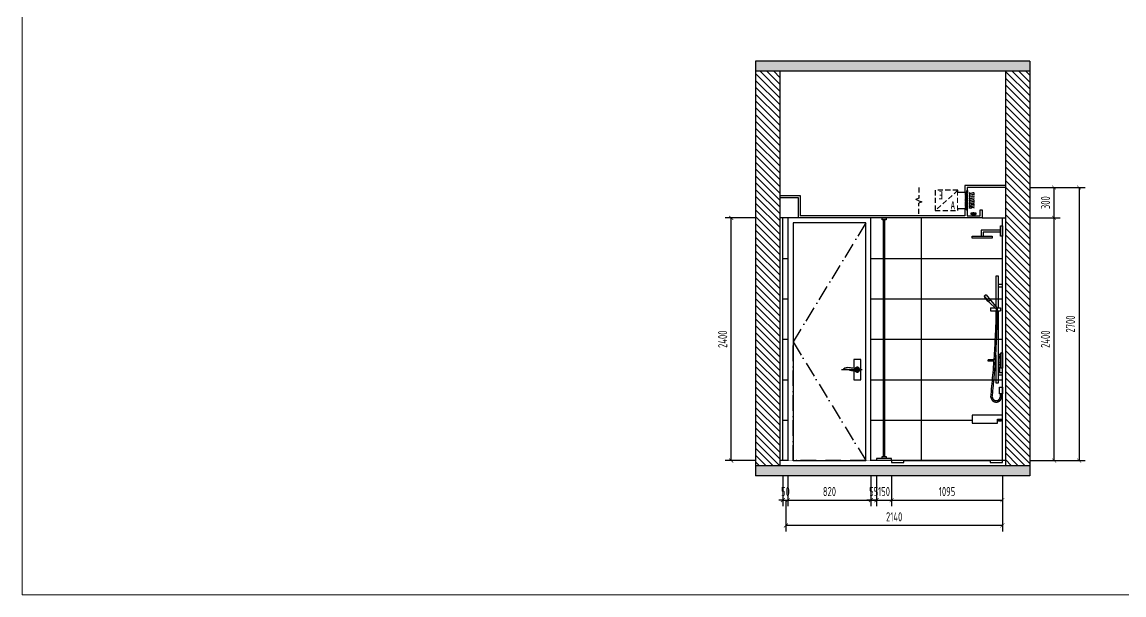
# Model space of a CAD drawing. Header units: millimetres. Extents: x 84706 to 155398, y -6776 to 36429.
# Drawn here: x 117587 to 128482, y 15071 to 20736 of the extents above; entities that cross this region are included whole.
import ezdxf

# ---------------------------------------------------------------- set-up
doc = ezdxf.new("R2010")
doc.units = ezdxf.units.MM
doc.set_wipeout_variables(frame=1)
for name, pattern in [('DASH', [8.89, 6.35, -2.54]), ('DASHED2', [0.375, 0.25, -0.125]), ('门开启线', [246.186284, 154.07819, -35.789775, 5.864009, -50.45431])]:
    doc.linetypes.add(name, pattern=pattern)
doc.layers.get('Defpoints').update_dxf_attribs({"color": 250})
for name, color, linetype in [('D-detail', 5, 'Continuous'), ('DOOR', 60, 'Continuous'), ('DT', 2, 'Continuous'), ('EE1-【立面造型线（近看）】Elevation modelling line', 144, 'Continuous'), ('EE5-【立面楼板、墙体】Eloorslab_wall', 150, 'Continuous'), ('EE7-【立面填充】Hatch', 250, 'Continuous'), ('EE8-【立面完成线】Finish', 20, 'Continuous'), ('EL', 3, 'Continuous'), ('EL-FURN', 30, 'Continuous'), ('EL-立面看线', 30, 'Continuous'), ('EL-立面看线(稍粗）', 1, 'Continuous'), ('EL-立面细线', 142, 'Continuous'), ('EL-立面造型', 30, 'Continuous')]:
    doc.layers.add(name, color=color, linetype=linetype)
doc.layers.add('FC-Material【地坪分割线】', color=138, linetype='Continuous', lineweight=0)
doc.styles.add('MT-DIM', font='ARCHS.SHX', dxfattribs={"width": 0.8})
doc.styles.add('尺寸标注', font='ARCHS.SHX', dxfattribs={"width": 0.8})
doc.dimstyles.new('海龙1：25', dxfattribs={"dimscale": 25, "dimtxt": 2.25, "dimasz": 1, "dimexe": 1.5, "dimexo": 1, "dimgap": 1, "dimtad": 1, "dimdec": 0, "dimrnd": 5, "dimdsep": 46, "dimtxsty": '尺寸标注', "dimblk": 'ARCHTICK', "dimblk1": 'ARCHTICK', "dimblk2": 'ARCHTICK', "dimcen": 1, "dimclrd": 44, "dimclre": 44, "dimclrt": 2, "dimadec": 0, "dimazin": 0, "dimtfac": 1, "dimtdec": 0, "dimtix": 1, "dimtmove": 2, "dimatfit": 3, "dimldrblk": 'hl_arrow2', "dimfxl": 0, "dimarcsym": 0})

# ---------------------------------------------------------------- blocks, each defined once
blk = doc.blocks.new('*U1043')
at = {"layer": 'EE7-【立面填充】Hatch'}
h = blk.add_hatch(dxfattribs=at)
h.set_pattern_fill('YPSGT-钢筋混凝土', color=256, scale=200, pattern_type=2)
h.set_pattern_definition([(45, (61385.6, -63.16), (-28.284271, 28.284271), []), (50, (61385.6, -63.16), (143.45204, -12.55044), [15, -165]), (355, (61385.6, -63.16), (-27.75027, 150.43842), [12, -132]), (100.4514, (61397.55, -64.2), (115.70187, 137.8879), [12.74804, -140.22842]), (46.1842, (61385.6, -23.16), (213.44822, -33.1038), [22.5, -247.5]), (96.6356, (61403.39, -25.92), (186.93254, 194.82358), [19.12206, -210.3426]), (351.1842, (61385.6, -23.16), (186.9324, 194.82373), [18, -198]), (21, (61405.6, -33.16), (119.38141, -80.52379), [15, -165]), (326, (61405.6, -33.16), (48.66306, 145.03), [12, -132]), (71.4514, (61415.55, -39.87), (168.04452, 64.5061), [12.74804, -140.22842]), (37.5, (61385.6, -63.16), (2.431971, 66.57877), [0, -130.4, 0, -134, 0, -132.5]), (7.5, (61385.6, -63.16), (52.613907, 78.882342), [0, -76.4, 0, -127.4, 0, -50.5]), (327.5, (61341, -63.16), (106.764487, -4.510974), [0, -50, 0, -156, 0, -207]), (317.5, (61321, -63.16), (116.637234, 20.020996), [0, -65, 0, -103.6, 0, -147])])
h.paths.add_polyline_path([(152643, -86529), (149933, -86529), (149933, -86629), (152643, -86629)])
h.paths.add_polyline_path([(152643, -82629), (152643, -82529), (149933, -82529), (149933, -82629)])
h = blk.add_hatch(dxfattribs=at)
h.set_pattern_fill('ANSI31', color=256, scale=15)
h.set_pattern_definition([(45, (154943.074, -85647.61), (-33.67596, 33.67596), [])])
h.paths.add_polyline_path([(152643, -86529), (152643, -82629), (152403, -82629), (152403, -86529)])
h.paths.add_polyline_path([(149933, -86529), (150173, -86529), (150173, -82629), (149933, -82629)])
at = {"layer": 'EE5-【立面楼板、墙体】Eloorslab_wall'}
for p, q in [((149933, -82529), (149933, -86629)), ((149933, -82529), (152643, -82529)), ((152643, -82529), (152643, -82629)), ((149933, -82629), (152643, -82629)), ((150173, -82629), (150173, -86529)), ((152403, -82629), (152403, -86529)), ((152643, -82629), (152643, -86529)), ((149933, -86529), (152643, -86529)), ((152643, -86529), (152643, -86629)), ((149933, -86629), (152643, -86629))]:
    blk.add_line(p, q, dxfattribs=at)
at = {"layer": 'EE8-【立面完成线】Finish'}
blk.add_line((150173, -86479), (152403, -86479), dxfattribs=at)
blk = doc.blocks.new('A$C636C47A0')
at = {"layer": 'EL-立面造型', "color": 1, "linetype": 'DASH', "ltscale": 300}
for p, q in [((-40, 755), (0, 755)), ((-40, 730), (0, 730)), ((-160, 650), (-180, 635)), ((-180, 635), (-138, 582)), ((-160, 650), (-118, 597)), ((-118, 597), (-138, 582)), ((-138, 582), (-58, 506)), ((-118, 597), (-49, 514)), ((-118, 522), (-118, 492)), ((-118, 522), (-74, 522)), ((-118, 492), (-18, 492)), ((-49, 514), (-58, 506)), ((-55, 522), (-18, 522)), ((-18, 522), (-18, 492)), ((-82, 5), (-140, 5)), ((-140, -5), (-140, 5)), ((-65, 5), (-68, 5)), ((-40, 25), (-24, 25)), ((-24, 25), (-40, 25)), ((-24, 25), (-40, 25)), ((-35, 60), (-35, 40)), ((-15, 60), (-35, 60)), ((-15, 40), (-35, 40)), ((-24, 25), (-24, -25)), ((-24, 19), (-15, 19)), ((-24, 19), (-15, 19)), ((-24, 19), (-15, 19)), ((-15, 75), (0, 75)), ((-15, -75), (-15, 75)), ((0, 75), (-10, 75)), ((0, 75), (-10, 75)), ((0, 75), (0, -75)), ((0, -10), (0, 10)), ((-83, -5), (-140, -5)), ((-65, -5), (-69, -5)), ((-24, -25), (-40, -25)), ((-24, -25), (-40, -25)), ((-24, -25), (-40, -25)), ((-40, -38), (-15, -38)), ((-40, -38), (-15, -38)), ((-40, -68), (-15, -68)), ((-30, -68), (-30, -117)), ((-15, -19), (-24, -19)), ((-24, -19), (-15, -19)), ((-24, -19), (-15, -19)), ((-22, -68), (-22, -38)), ((0, -75), (-15, -75)), ((0, -75), (-10, -75)), ((0, -75), (-10, -75)), ((-40, -117), (0, -117)), ((-40, -142), (0, -142)), ((-23, -330), (-23, -361)), ((-9, -330), (-9, -363))]:
    blk.add_line(p, q, dxfattribs=at)
for points in [[(-40, 522), (-40, 835), (-65, 835), (-65, 533)], [(-65, 54), (-65, -222), (-40, -222), (-40, 492)], [(-65, 492), (-65, 315)]]:
    blk.add_lwpolyline(points, dxfattribs=at)
blk.add_lwpolyline([(-30, -262), (0, -262), (0, -330), (-30, -330)], close=True, dxfattribs=at)
for centre, radius, start, end in [((-75, 675), 112, 200.7773, 236.0698), ((-11150, 785), 11095, 354.0643, 358.5632), ((-8759, 584), 8710, 353.7617, 359.5407), ((-61, -358), 53.1, 185.5526, 354.4474), ((-61, -358), 39.1, 187.6013, 354.4474)]:
    blk.add_arc(centre, radius, start, end, dxfattribs=at)
blk = doc.blocks.new('GGGWER')
at = {"layer": 'EL-立面造型', "color": 1, "linetype": 'DASH', "ltscale": 300}
for points in [[(-300, 0), (-100, 0), (-100, -20), (-300, -20)], [(-20, 100), (0, 100), (0, 0), (-20, 0)]]:
    blk.add_lwpolyline(points, close=True, dxfattribs=at)
for points in [[(-20, 60), (-210, 60), (-210, 0)], [(-20, 40), (-190, 40), (-190, 0)]]:
    blk.add_lwpolyline(points, dxfattribs=at)
blk = doc.blocks.new('A$C0F9871BB')
at = {"layer": 'DT', "color": 1}
for p, q in [((14.2, 13.5), (0, 13.5)), ((7.1, 0), (7.1, 27))]:
    blk.add_line(p, q, dxfattribs=at)
for points in [[(3.3, 23.4), (10.9, 23.4), (10.9, 3.7), (3.3, 3.7)], [(14.2, 18.4), (16.8, 18.4), (16.8, 8.7), (14.2, 8.7)]]:
    blk.add_lwpolyline(points, close=True, dxfattribs=at)
blk = doc.blocks.new('A$C0D1D0B44')
at = {"layer": 'EL-立面细线', "ltscale": 0.5}
blk.add_line((-157, 25), (50, 25), dxfattribs=at)
at = {"layer": 'EL-立面细线', "ltscale": 200}
blk.add_lwpolyline([(-35, 15), (-35, -76), (35, -76), (35, 124), (-35, 124), (-35, 36)], dxfattribs=at)
blk.add_lwpolyline([(-20, 15), (0, 15, 1), (0, 35), (-20, 35, -0.036098), (-68, 42, 0.121386), (-125, 40, 0.140776), (-136, 32, 0.830049), (-130, 25, -0.183636), (-91, 26, 0.088987)], format="xyb", close=True, dxfattribs=at)
for radius, start, end in [(25, 203.6888, 155.9213), (17.5, 214.0674, 146.4058)]:
    blk.add_arc((0, 25), radius, start, end, dxfattribs=at)
blk = doc.blocks.new('*U852')
blk.add_wipeout([(0, -50), (0, 770), (2400, 770), (2400, -50)])
at = {"layer": 'EL-立面看线'}
blk.add_lwpolyline([(0, -50), (2400, -50), (2400, 770), (0, 770)], dxfattribs=at)
blk.add_lwpolyline([(0, 0), (2350, 0), (2350, 720), (0, 720)], close=True, dxfattribs=at)
at = {"layer": 'EL-立面看线(稍粗）', "linetype": '门开启线'}
blk.add_line((2350, 0), (1175, 720), dxfattribs=at)
blk.add_lwpolyline([(1175, 720), (0, 0), (0, 0), (0, 720), (1175, 720)], dxfattribs=at)
at = {"rotation": 270}
blk.add_blockref('A$C0D1D0B44', (875, 85), dxfattribs=at)
blk = doc.blocks.new('_ArchTick')
at = {"color": 2, "linetype": 'ByBlock', "const_width": 0.15}
blk.add_lwpolyline([(-0.5, -0.5), (0.5, 0.5)], dxfattribs=at)
blk = doc.blocks.new('*D921')
at = {"layer": 'Defpoints', "color": 0, "transparency": 16777216}
for p in [(125110, 16400), (125160, 16400), (125160, 16009)]:
    blk.add_point(p, dxfattribs=at)
at = {"layer": 'EE1-【立面造型线（近看）】Elevation modelling line', "color": 44, "lineweight": -2, "transparency": 16777216}
for p, q in [((125110, 16249), (125110, 15949)), ((125160, 16249), (125160, 15949)), ((125110, 16009), (125070, 16009)), ((125110, 16009), (125160, 16009)), ((125160, 16009), (125200, 16009))]:
    blk.add_line(p, q, dxfattribs=at)
at = {"layer": 'EE1-【立面造型线（近看）】Elevation modelling line', "color": 44, "lineweight": -2, "transparency": 16777216, "xscale": 40, "yscale": 40, "zscale": 40}
blk.add_blockref('_ArchTick', (125110, 16009), dxfattribs=at)
at = {"layer": 'EE1-【立面造型线（近看）】Elevation modelling line', "color": 44, "lineweight": -2, "transparency": 16777216, "xscale": 40, "yscale": 40, "zscale": 40, "rotation": 180}
blk.add_blockref('_ArchTick', (125160, 16009), dxfattribs=at)
at = {"layer": 'EE1-【立面造型线（近看）】Elevation modelling line', "color": 2, "transparency": 16777216, "insert": (125135, 16094), "char_height": 90, "attachment_point": 5, "style": '尺寸标注'}
blk.add_mtext('50', dxfattribs=at)
blk = doc.blocks.new('hl_arrow2')
at = {"color": 2}
blk.add_line((-0.22, 0), (-1, 0), dxfattribs=at)
blk.add_lwpolyline([(-0.22, 0), (-0.86, -0.69), (-0.65, -0.86), (0, 0), (-0.65, 0.86), (-0.86, 0.69)], close=True, dxfattribs=at)
for points in [[(-0.86, 0.69), (-0.65, 0.86), (-0.22, 0), (0, 0)], [(-0.86, -0.69), (-0.65, -0.86), (-0.22, 0), (0, 0)]]:
    blk.add_solid(points, dxfattribs=at)
blk = doc.blocks.new('*D922')
at = {"layer": 'Defpoints', "color": 0, "transparency": 16777216}
for p in [(125160, 16400), (125980, 16400), (125980, 16009)]:
    blk.add_point(p, dxfattribs=at)
at = {"layer": 'EE1-【立面造型线（近看）】Elevation modelling line', "color": 44, "lineweight": -2, "transparency": 16777216}
for p, q in [((125160, 16249), (125160, 15949)), ((125980, 16249), (125980, 15949)), ((125160, 16009), (125980, 16009))]:
    blk.add_line(p, q, dxfattribs=at)
at = {"layer": 'EE1-【立面造型线（近看）】Elevation modelling line', "color": 44, "lineweight": -2, "transparency": 16777216, "xscale": 40, "yscale": 40, "zscale": 40, "rotation": 180}
blk.add_blockref('_ArchTick', (125160, 16009), dxfattribs=at)
at = {"layer": 'EE1-【立面造型线（近看）】Elevation modelling line', "color": 44, "lineweight": -2, "transparency": 16777216, "xscale": 40, "yscale": 40, "zscale": 40}
blk.add_blockref('_ArchTick', (125980, 16009), dxfattribs=at)
at = {"layer": 'EE1-【立面造型线（近看）】Elevation modelling line', "color": 2, "transparency": 16777216, "insert": (125570, 16094), "char_height": 90, "attachment_point": 5, "style": '尺寸标注'}
blk.add_mtext('820', dxfattribs=at)
blk = doc.blocks.new('*D923')
at = {"layer": 'Defpoints', "color": 0, "transparency": 16777216}
for p in [(125980, 16400), (126035, 16400), (126035, 16009)]:
    blk.add_point(p, dxfattribs=at)
at = {"layer": 'EE1-【立面造型线（近看）】Elevation modelling line', "color": 44, "lineweight": -2, "transparency": 16777216}
for p, q in [((125980, 16249), (125980, 15949)), ((126035, 16249), (126035, 15949)), ((125980, 16009), (125940, 16009)), ((125980, 16009), (126035, 16009)), ((126035, 16009), (126075, 16009))]:
    blk.add_line(p, q, dxfattribs=at)
at = {"layer": 'EE1-【立面造型线（近看）】Elevation modelling line', "color": 44, "lineweight": -2, "transparency": 16777216, "xscale": 40, "yscale": 40, "zscale": 40}
blk.add_blockref('_ArchTick', (125980, 16009), dxfattribs=at)
at = {"layer": 'EE1-【立面造型线（近看）】Elevation modelling line', "color": 44, "lineweight": -2, "transparency": 16777216, "xscale": 40, "yscale": 40, "zscale": 40, "rotation": 180}
blk.add_blockref('_ArchTick', (126035, 16009), dxfattribs=at)
at = {"layer": 'EE1-【立面造型线（近看）】Elevation modelling line', "color": 2, "transparency": 16777216, "insert": (126008, 16094), "char_height": 90, "attachment_point": 5, "style": '尺寸标注'}
blk.add_mtext('55', dxfattribs=at)
blk = doc.blocks.new('*D924')
at = {"layer": 'Defpoints', "color": 0, "transparency": 16777216}
for p in [(126035, 16400), (126185, 16400), (126185, 16009)]:
    blk.add_point(p, dxfattribs=at)
at = {"layer": 'EE1-【立面造型线（近看）】Elevation modelling line', "color": 44, "lineweight": -2, "transparency": 16777216}
for p, q in [((126035, 16249), (126035, 15949)), ((126185, 16249), (126185, 15949)), ((126035, 16009), (125995, 16009)), ((126035, 16009), (126185, 16009)), ((126185, 16009), (126225, 16009))]:
    blk.add_line(p, q, dxfattribs=at)
at = {"layer": 'EE1-【立面造型线（近看）】Elevation modelling line', "color": 44, "lineweight": -2, "transparency": 16777216, "xscale": 40, "yscale": 40, "zscale": 40}
blk.add_blockref('_ArchTick', (126035, 16009), dxfattribs=at)
at = {"layer": 'EE1-【立面造型线（近看）】Elevation modelling line', "color": 44, "lineweight": -2, "transparency": 16777216, "xscale": 40, "yscale": 40, "zscale": 40, "rotation": 180}
blk.add_blockref('_ArchTick', (126185, 16009), dxfattribs=at)
at = {"layer": 'EE1-【立面造型线（近看）】Elevation modelling line', "color": 2, "transparency": 16777216, "insert": (126110, 16094), "char_height": 90, "attachment_point": 5, "style": '尺寸标注'}
blk.add_mtext('150', dxfattribs=at)
blk = doc.blocks.new('*D925')
at = {"layer": 'Defpoints', "color": 0, "transparency": 16777216}
for p in [(126185, 16400), (127280, 16400), (127280, 16009)]:
    blk.add_point(p, dxfattribs=at)
at = {"layer": 'EE1-【立面造型线（近看）】Elevation modelling line', "color": 44, "lineweight": -2, "transparency": 16777216}
for p, q in [((126185, 16249), (126185, 15949)), ((127280, 16249), (127280, 15949)), ((126185, 16009), (127280, 16009))]:
    blk.add_line(p, q, dxfattribs=at)
at = {"layer": 'EE1-【立面造型线（近看）】Elevation modelling line', "color": 44, "lineweight": -2, "transparency": 16777216, "xscale": 40, "yscale": 40, "zscale": 40, "rotation": 180}
blk.add_blockref('_ArchTick', (126185, 16009), dxfattribs=at)
at = {"layer": 'EE1-【立面造型线（近看）】Elevation modelling line', "color": 44, "lineweight": -2, "transparency": 16777216, "xscale": 40, "yscale": 40, "zscale": 40}
blk.add_blockref('_ArchTick', (127280, 16009), dxfattribs=at)
at = {"layer": 'EE1-【立面造型线（近看）】Elevation modelling line', "color": 2, "transparency": 16777216, "insert": (126733, 16094), "char_height": 90, "attachment_point": 5, "style": '尺寸标注'}
blk.add_mtext('1095', dxfattribs=at)
blk = doc.blocks.new('*D942')
at = {"layer": 'Defpoints', "color": 0, "transparency": 16777216}
for p in [(125140, 16400), (127280, 16400), (125140, 15759)]:
    blk.add_point(p, dxfattribs=at)
at = {"layer": 'EE1-【立面造型线（近看）】Elevation modelling line', "color": 44, "lineweight": -2, "transparency": 16777216}
for p, q in [((125140, 15999), (125140, 15699)), ((127280, 15999), (127280, 15699)), ((127280, 15759), (125140, 15759))]:
    blk.add_line(p, q, dxfattribs=at)
at = {"layer": 'EE1-【立面造型线（近看）】Elevation modelling line', "color": 44, "lineweight": -2, "transparency": 16777216, "xscale": 40, "yscale": 40, "zscale": 40, "rotation": 180}
blk.add_blockref('_ArchTick', (125140, 15759), dxfattribs=at)
at = {"layer": 'EE1-【立面造型线（近看）】Elevation modelling line', "color": 44, "lineweight": -2, "transparency": 16777216, "xscale": 40, "yscale": 40, "zscale": 40}
blk.add_blockref('_ArchTick', (127280, 15759), dxfattribs=at)
at = {"layer": 'EE1-【立面造型线（近看）】Elevation modelling line', "color": 2, "transparency": 16777216, "insert": (126210, 15844), "char_height": 90, "attachment_point": 5, "style": '尺寸标注'}
blk.add_mtext('2140', dxfattribs=at)
blk = doc.blocks.new('*D944')
at = {"layer": 'Defpoints', "color": 0, "transparency": 16777216}
for p in [(124599, 18800), (125160, 18800), (125140, 16400)]:
    blk.add_point(p, dxfattribs=at)
at = {"layer": 'EE1-【立面造型线（近看）】Elevation modelling line', "color": 44, "lineweight": -2, "transparency": 16777216}
for p, q in [((124839, 18800), (124539, 18800)), ((124599, 16400), (124599, 18800)), ((124839, 16400), (124539, 16400))]:
    blk.add_line(p, q, dxfattribs=at)
at = {"layer": 'EE1-【立面造型线（近看）】Elevation modelling line', "color": 44, "lineweight": -2, "transparency": 16777216, "xscale": 40, "yscale": 40, "zscale": 40}
for p, rotation in [((124599, 18800), 90), ((124599, 16400), 270)]:
    blk.add_blockref('_ArchTick', p, dxfattribs=dict(at, rotation=rotation))
at = {"layer": 'EE1-【立面造型线（近看）】Elevation modelling line', "color": 2, "transparency": 16777216, "insert": (124514, 17600), "char_height": 90, "attachment_point": 5, "rotation": 90, "style": '尺寸标注'}
blk.add_mtext('2400', dxfattribs=at)
blk = doc.blocks.new('*D945')
at = {"layer": 'Defpoints', "color": 0, "transparency": 16777216}
for p in [(127080, 18800), (127791, 18800), (127280, 16400)]:
    blk.add_point(p, dxfattribs=at)
at = {"layer": 'EE1-【立面造型线（近看）】Elevation modelling line', "color": 44, "lineweight": -2, "transparency": 16777216}
for p, q in [((127551, 18800), (127851, 18800)), ((127791, 16400), (127791, 18800)), ((127551, 16400), (127851, 16400))]:
    blk.add_line(p, q, dxfattribs=at)
at = {"layer": 'EE1-【立面造型线（近看）】Elevation modelling line', "color": 44, "lineweight": -2, "transparency": 16777216, "xscale": 40, "yscale": 40, "zscale": 40}
for p, rotation in [((127791, 18800), 90), ((127791, 16400), 270)]:
    blk.add_blockref('_ArchTick', p, dxfattribs=dict(at, rotation=rotation))
at = {"layer": 'EE1-【立面造型线（近看）】Elevation modelling line', "color": 2, "transparency": 16777216, "insert": (127706, 17600), "char_height": 90, "attachment_point": 5, "rotation": 90, "style": '尺寸标注'}
blk.add_mtext('2400', dxfattribs=at)
blk = doc.blocks.new('*D946')
at = {"layer": 'Defpoints', "color": 0, "transparency": 16777216}
for p in [(127310, 19100), (127791, 19100), (127080, 18800)]:
    blk.add_point(p, dxfattribs=at)
at = {"layer": 'EE1-【立面造型线（近看）】Elevation modelling line', "color": 44, "lineweight": -2, "transparency": 16777216}
for p, q in [((127551, 19100), (127851, 19100)), ((127791, 18800), (127791, 19100)), ((127551, 18800), (127851, 18800))]:
    blk.add_line(p, q, dxfattribs=at)
at = {"layer": 'EE1-【立面造型线（近看）】Elevation modelling line', "color": 44, "lineweight": -2, "transparency": 16777216, "xscale": 40, "yscale": 40, "zscale": 40}
for p, rotation in [((127791, 19100), 90), ((127791, 18800), 270)]:
    blk.add_blockref('_ArchTick', p, dxfattribs=dict(at, rotation=rotation))
at = {"layer": 'EE1-【立面造型线（近看）】Elevation modelling line', "color": 2, "transparency": 16777216, "insert": (127706, 18950), "char_height": 90, "attachment_point": 5, "rotation": 90, "style": '尺寸标注'}
blk.add_mtext('300', dxfattribs=at)
blk = doc.blocks.new('*D947')
at = {"layer": 'Defpoints', "color": 0, "transparency": 16777216}
for p in [(127310, 19100), (127280, 16400), (128038, 16400)]:
    blk.add_point(p, dxfattribs=at)
at = {"layer": 'EE1-【立面造型线（近看）】Elevation modelling line', "color": 44, "lineweight": -2, "transparency": 16777216}
for p, q in [((127798, 19100), (128098, 19100)), ((128038, 19100), (128038, 16400)), ((127798, 16400), (128098, 16400))]:
    blk.add_line(p, q, dxfattribs=at)
at = {"layer": 'EE1-【立面造型线（近看）】Elevation modelling line', "color": 44, "lineweight": -2, "transparency": 16777216, "xscale": 40, "yscale": 40, "zscale": 40}
for p, rotation in [((128038, 19100), 90), ((128038, 16400), 270)]:
    blk.add_blockref('_ArchTick', p, dxfattribs=dict(at, rotation=rotation))
at = {"layer": 'EE1-【立面造型线（近看）】Elevation modelling line', "color": 2, "transparency": 16777216, "insert": (127953, 17750), "char_height": 90, "attachment_point": 5, "rotation": 90, "style": '尺寸标注'}
blk.add_mtext('2700', dxfattribs=at)
blk = doc.blocks.new('yhbyhuj')
at = {"color": 1, "linetype": 'DASHED2', "ltscale": 200}
blk.add_wipeout([(141203, 18873), (141203, 19073), (141428, 19073), (141428, 19050), (141591, 19050), (141591, 18890), (141428, 18890), (141428, 18873)], dxfattribs=at).translate(0, 0, -16380).dxf.layer = 'EL-立面造型'
at = {"layer": 'EL-立面造型', "color": 136, "linetype": 'DASHED2', "ltscale": 200}
blk.add_line((141203, 19073, -16380), (141428, 18873, -16380), dxfattribs=at)
at = {"layer": 'EL-立面造型', "color": 4, "linetype": 'DASHED2', "ltscale": 200, "elevation": -16380}
blk.add_lwpolyline([(141428, 18873), (141203, 18873), (141203, 19073), (141428, 19073)], close=True, dxfattribs=at)
for points in [[(141591, 19100), (141591, 18994)], [(141591, 18970), (141561, 18958)], [(141591, 18994), (141621, 18982)], [(141591, 18970), (141621, 18982)], [(141561, 18958), (141591, 18946)], [(141591, 18840), (141591, 18946)]]:
    blk.add_lwpolyline(points, dxfattribs=at)
at = {"layer": 'EL-立面造型', "color": 30, "linetype": 'DASHED2', "ltscale": 200, "char_height": 80, "style": 'MT-DIM'}
for s, insert, attachment_point in [('{\\fSimHei|b0|i0|c134|p49;A}', (141232, 18964, -16380), 1), ('{\\fSimHei|b0|i0|c134|p49;E}', (141394, 19064, -16380), 3)]:
    blk.add_mtext_dynamic_manual_height_columns(s, width=80, gutter_width=1500, heights=[0], dxfattribs=dict(at, insert=insert, attachment_point=attachment_point))
at = {"color": 136, "linetype": 'DASHED2', "ltscale": 200}
blk.add_wipeout([(141109, 19050), (141203, 19050), (141203, 18890), (141109, 18890)], dxfattribs=at).translate(0, 0, -16380).dxf.layer = 'EL'
at = {"layer": 'EL', "color": 8}
for p, q in [((141124, 19050, -16380), (141124, 18890, -16380)), ((141139, 19050, -16380), (141203, 19050, -16380)), ((141139, 18890, -16380), (141203, 18890, -16380))]:
    blk.add_line(p, q, dxfattribs=at)
at = {"layer": 'EL', "color": 136, "linetype": 'DASHED2', "ltscale": 200, "elevation": -16380}
for points in [[(141109, 19070), (141109, 19050), (141139, 19050), (141139, 19055), (141114, 19055), (141114, 19070), (141109, 19070)], [(141109, 18870), (141109, 18890), (141139, 18890), (141139, 18885), (141114, 18885), (141114, 18870), (141109, 18870)]]:
    blk.add_lwpolyline(points, dxfattribs=at)
at = {"layer": 'EL', "color": 250, "elevation": -16380}
for points in [[(141086, 19050), (141093, 19046), (141091, 19039)], [(141086, 19050), (141093, 19046), (141091, 19039)], [(141086, 19032), (141093, 19029), (141091, 19021)], [(141086, 19032), (141093, 19029), (141091, 19021)], [(141086, 19015), (141093, 19012), (141091, 19004)], [(141086, 19015), (141093, 19012), (141091, 19004)], [(141086, 18998), (141093, 18994), (141091, 18986)], [(141086, 18980), (141093, 18977), (141091, 18969)], [(141086, 18963), (141093, 18960), (141091, 18952)], [(141086, 18949), (141093, 18945), (141091, 18937)], [(141086, 18933), (141093, 18930), (141091, 18922)], [(141086, 18918), (141093, 18915), (141091, 18907)], [(141086, 18903), (141093, 18900), (141091, 18892)]]:
    blk.add_lwpolyline(points, dxfattribs=at)
for points in [[(141113, 19036), (141132, 19047), (141133, 19045), (141114, 19034)], [(141113, 19028), (141132, 19038), (141133, 19036), (141114, 19026)], [(141113, 19019), (141132, 19030), (141133, 19028), (141114, 19017)], [(141113, 19010), (141132, 19021), (141133, 19019), (141114, 19008)], [(141113, 19001), (141132, 19012), (141133, 19010), (141114, 18999)], [(141113, 18993), (141132, 19003), (141133, 19001), (141114, 18991)], [(141113, 18984), (141132, 18995), (141133, 18993), (141114, 18982)], [(141113, 18975), (141132, 18986), (141133, 18984), (141114, 18973)], [(141113, 18965), (141132, 18976), (141133, 18974), (141114, 18963)], [(141113, 18954), (141132, 18965), (141133, 18963), (141114, 18952)], [(141113, 18942), (141132, 18953), (141133, 18951), (141114, 18940)], [(141113, 18932), (141132, 18943), (141133, 18941), (141114, 18930)], [(141113, 18923), (141132, 18934), (141133, 18932), (141114, 18921)], [(141113, 18912), (141132, 18923), (141133, 18921), (141114, 18910)], [(141113, 18902), (141132, 18912), (141133, 18910), (141114, 18900)], [(141113, 18893), (141132, 18904), (141133, 18902), (141114, 18891)]]:
    blk.add_lwpolyline(points, close=True, dxfattribs=at)
at = {"layer": 'EL', "color": 250}
for points in [[(141038, 19043, -16380), (141044, 19046, -16380), (141057, 19053, -16380), (141075, 19037, -16380), (141088, 19044, -16380), (141093, 19046, -16380)], [(141038, 19043, -16380), (141044, 19046, -16380), (141057, 19053, -16380), (141075, 19037, -16380), (141088, 19043, -16380), (141093, 19046, -16380)], [(141038, 19026, -16380), (141044, 19029, -16380), (141057, 19036, -16380), (141075, 19019, -16380), (141088, 19026, -16380), (141093, 19029, -16380)], [(141038, 19026, -16380), (141044, 19029, -16380), (141057, 19036, -16380), (141075, 19019, -16380), (141088, 19026, -16380), (141093, 19029, -16380)], [(141038, 19008, -16380), (141044, 19011, -16380), (141057, 19018, -16380), (141075, 19002, -16380), (141088, 19009, -16380), (141093, 19012, -16380)], [(141038, 19008, -16380), (141044, 19011, -16380), (141057, 19018, -16380), (141075, 19002, -16380), (141088, 19009, -16380), (141093, 19012, -16380)], [(141038, 18991, -16380), (141044, 18994, -16380), (141057, 19001, -16380), (141075, 18984, -16380), (141088, 18991, -16380), (141093, 18994, -16380)], [(141038, 18973, -16380), (141044, 18977, -16380), (141057, 18984, -16380), (141075, 18967, -16380), (141088, 18974, -16380), (141093, 18977, -16380)], [(141038, 18957, -16380), (141044, 18960, -16380), (141057, 18967, -16380), (141075, 18950, -16380), (141088, 18957, -16380), (141093, 18960, -16380)], [(141038, 18942, -16380), (141044, 18945, -16380), (141057, 18952, -16380), (141075, 18935, -16380), (141088, 18942, -16380), (141093, 18945, -16380)], [(141038, 18927, -16380), (141044, 18930, -16380), (141057, 18937, -16380), (141075, 18920, -16380), (141088, 18927, -16380), (141093, 18930, -16380)], [(141038, 18912, -16380), (141044, 18915, -16380), (141057, 18922, -16380), (141075, 18905, -16380), (141088, 18912, -16380), (141093, 18915, -16380)], [(141038, 18896, -16380), (141044, 18900, -16380), (141057, 18907, -16380), (141075, 18890, -16380), (141088, 18897, -16380), (141093, 18900, -16380)]]:
    blk.add_open_spline(points, degree=3, knots=[0, 0, 0, 0, 18.584802, 41.302708, 58.293338, 58.293338, 58.293338, 58.293338], dxfattribs=at)

msp = doc.modelspace()

# ---------------------------------------------------------------- linework, layer by layer
at = {"layer": 'EE1-【立面造型线（近看）】Elevation modelling line'}
for points in [[(127280.2, 16849.5), (126980.2, 16849.5), (126980.2, 16769.5), (127230.2, 16769.5), (127230.2, 16809.5), (127280.2, 16809.5), (127280.2, 16849.5)], [(126185.2, 16399.5), (126185.2, 16419.5), (126035.2, 16419.5), (126035.2, 16399.5)]]:
    msp.add_lwpolyline(points, dxfattribs=at)
at = {"layer": 'EE7-【立面填充】Hatch'}
for p, q in [((126480.2, 16399.5), (126480.2, 18799.5)), ((127230.2, 16799.5), (127280.2, 16799.5))]:
    msp.add_line(p, q, dxfattribs=at)
at = {"layer": 'EE8-【立面完成线】Finish'}
for p, q in [((125110.2, 16399.5), (125110.2, 18799.5)), ((127280.2, 16399.5), (127280.2, 18799.5))]:
    msp.add_line(p, q, dxfattribs=at)
msp.add_lwpolyline([(126185.2, 16399.5), (126185.2, 16379.5), (126305.2, 16379.5), (126305.2, 16399.5), (127160.2, 16399.5), (127160.2, 16379.5), (127280.2, 16379.5), (127280.2, 16399.5)], dxfattribs=at)
at = {"layer": 'EL-立面造型', "color": 250}
msp.add_line((127080.2, 18799.5), (127310.2, 18799.5), dxfattribs=at)
at = {"layer": 'EL-立面造型'}
msp.add_lwpolyline([(127310.2, 19099.5), (126930.2, 19099.5), (126930.2, 18819.5), (127060.2, 18819.5), (127060.2, 18879.5), (127080.2, 18879.5), (127080.2, 18799.5), (125080.2, 18799.5)], dxfattribs=at)
at = {"layer": 'EL-立面造型', "color": 4, "elevation": 16380}
msp.add_lwpolyline([(127310.2, 19119.5), (126910.2, 19119.5), (126910.2, 18819.5), (125280.2, 18819.5)], dxfattribs=at)
at = {"layer": 'EL-立面造型'}
for points in [[(126090.2, 18799.5), (126130.2, 18799.5), (126130.2, 18779.5), (126090.2, 18779.5)], [(126090.2, 16439.5), (126130.2, 16439.5), (126130.2, 16419.5), (126090.2, 16419.5)]]:
    msp.add_lwpolyline(points, close=True, dxfattribs=at)
at = {"layer": 'EL-立面造型', "color": 4}
msp.add_lwpolyline([(126105.2, 18779.5), (126115.2, 18779.5), (126115.2, 16439.5), (126105.2, 16439.5)], close=True, dxfattribs=at)

# ---------------------------------------------------------------- block references
at = {"xscale": -1}
msp.add_blockref('*U1043', (277483.1, 102878.5), dxfattribs=at)
at = {"layer": 'D-detail', "color": 1}
msp.add_blockref('GGGWER', (127280.2, 18619.5), dxfattribs=at)
at = {"layer": 'DOOR'}
for p, xscale, yscale, zscale, rotation in [((126964.5, 18857.2), 2.249999998371382, 2.249999998371382, 2.249999998371382, 270.3903909936414), ((127273.6, 16786.9), 1.349999999022829, 1.349999999022829, 1.349999999022829, 90.39039099364136)]:
    msp.add_blockref('A$C0F9871BB', p, dxfattribs=dict(at, xscale=xscale, yscale=yscale, zscale=zscale, rotation=rotation))
at = {"layer": 'EL-立面造型'}
msp.add_blockref('A$C636C47A0', (127280.2, 17389.5), dxfattribs=at)

# ---------------------------------------------------------------- dimensions: what is measured, and where the dimension line sits
at = {"layer": 'EE1-【立面造型线（近看）】Elevation modelling line'}
for base, p1, p2, picture, middle in [((127791, 19099.5), (127080.2, 18799.5), (127310.2, 19099.5), '*D946', (127706, 18949.5)), ((128037.9, 16399.5), (127310.2, 19099.5), (127280.2, 16399.5), '*D947', (127952.9, 17749.5)), ((127791, 18799.5), (127280.2, 16399.5), (127080.2, 18799.5), '*D945', (127706, 17599.5))]:
    dim = msp.add_linear_dim(base=base, p1=p1, p2=p2, angle=90, dimstyle='海龙1：25', override={"dimscale": 40, "dimfxl": 6}, dxfattribs=at)
    dim.commit()
    dim.dimension.update_dxf_attribs({"geometry": picture, "text_midpoint": middle})
dim = msp.add_linear_dim(base=(127280.2, 16008.9), p1=(126185.2, 16399.5), p2=(127280.2, 16399.5), dimstyle='海龙1：25', override={"dimscale": 40, "dimfxl": 6}, dxfattribs=at)
dim.commit()
dim.dimension.update_dxf_attribs({"geometry": '*D925', "text_midpoint": (126732.7, 16093.9)})

# ---------------------------------------------------------------- next in the draw order: block references
at = {"rotation": 90.00000000000001}
msp.add_blockref('*U852', (125930.2, 16399.5), dxfattribs=at)

# ---------------------------------------------------------------- next in the draw order: linework, layer by layer
at = {"layer": 'EE7-【立面填充】Hatch'}
for p, q in [((125110.2, 18399.5), (125160.2, 18399.5)), ((125980.2, 18399.5), (127280.2, 18399.5)), ((125110.2, 17999.5), (125160.2, 17999.5)), ((125980.2, 17999.5), (127280.2, 17999.5)), ((125110.2, 17599.5), (125160.2, 17599.5)), ((125980.2, 17599.5), (127280.2, 17599.5)), ((125110.2, 17199.5), (125160.2, 17199.5)), ((125980.2, 17199.5), (127280.2, 17199.5)), ((125110.2, 16799.5), (125160.2, 16799.5)), ((125980.2, 16799.5), (126980.2, 16799.5))]:
    msp.add_line(p, q, dxfattribs=at)
at = {"layer": 'EL-FURN'}
msp.add_lwpolyline([(125080.2, 18999.5), (125260.2, 18999.5), (125260.2, 18799.5)], dxfattribs=at)
at = {"layer": 'EL-立面造型', "color": 250}
msp.add_line((125260.2, 18799.5), (125080.2, 18799.5), dxfattribs=at)
at = {"layer": 'EL-立面造型', "color": 4}
msp.add_lwpolyline([(125080.2, 19019.5), (125280.2, 19019.5), (125280.2, 18819.5)], dxfattribs=at)
at = {"layer": 'FC-Material【地坪分割线】'}
msp.add_lwpolyline([(117586.5, 36429.1), (155397.9, 36429.1), (155397.9, 15071.4), (117586.5, 15071.4)], close=True, dxfattribs=at)

# ---------------------------------------------------------------- next in the draw order: dimensions: what is measured, and where the dimension line sits
at = {"layer": 'EE1-【立面造型线（近看）】Elevation modelling line'}
dim = msp.add_linear_dim(base=(124599.1, 18799.5), p1=(125140.2, 16399.5), p2=(125160.2, 18799.5), angle=90, dimstyle='海龙1：25', override={"dimscale": 40, "dimfxl": 6}, dxfattribs=at)
dim.commit()
dim.dimension.update_dxf_attribs({"geometry": '*D944', "text_midpoint": (124514.1, 17599.5)})
for base, p1, p2, picture, middle in [((125160.2, 16008.9), (125110.2, 16399.5), (125160.2, 16399.5), '*D921', (125135.2, 16093.9)), ((125140.2, 15758.9), (127280.2, 16399.5), (125140.2, 16399.5), '*D942', (126210.2, 15843.9)), ((125980.2, 16008.9), (125160.2, 16399.5), (125980.2, 16399.5), '*D922', (125570.2, 16093.9)), ((126035.2, 16008.9), (125980.2, 16399.5), (126035.2, 16399.5), '*D923', (126007.7, 16093.9)), ((126185.2, 16008.9), (126035.2, 16399.5), (126185.2, 16399.5), '*D924', (126110.2, 16093.9))]:
    dim = msp.add_linear_dim(base=base, p1=p1, p2=p2, dimstyle='海龙1：25', override={"dimscale": 40, "dimfxl": 6}, dxfattribs=at)
    dim.commit()
    dim.dimension.update_dxf_attribs({"geometry": picture, "text_midpoint": middle})

# ---------------------------------------------------------------- next in the draw order: block references
at = {"layer": 'EL-FURN', "xscale": -1}
msp.add_blockref('yhbyhuj', (268043.8, -0.8, 16380), dxfattribs=at)

doc.saveas('drawing.dxf')
